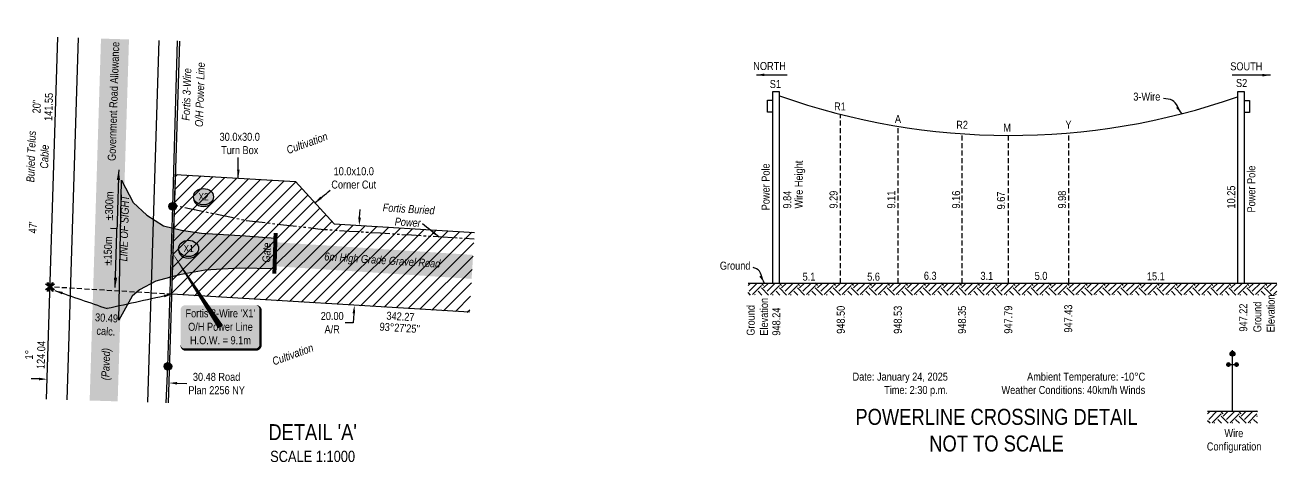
# Model space of a CAD drawing. Extents: x 296586 to 307845, y 5796063 to 5801446.
# Drawn here: x 306282 to 307845, y 5796836 to 5797393 of the extents above; entities that cross this region are included whole.
import ezdxf
from ezdxf.enums import TextEntityAlignment as Align

# ---------------------------------------------------------------- set-up
doc = ezdxf.new("R2010")
doc.units = 0
doc.header["$LTSCALE"] = 5
doc.header["$PDSIZE"] = 0.5
for name, pattern in [('foc-TIELINE', [1.875, 1.25, -0.625]), ('foc-TOPO', [1, 0.2, -0.8]), ('foc-TRAV', [1.875, 1.25, -0.625]), ('POWERLINE5', [7.8, 2.4, -0.6, 0.6, -0.6, 0.6, -0.6, 2.4])]:
    doc.linetypes.add(name, pattern=pattern)
doc.layers.get('Defpoints').update_dxf_attribs({"color": 9})
for name, color, linetype in [('AS-FENCE', 48, 'foc-FENCE'), ('AS-POWER', 104, 'foc-POWER'), ('AS-POWER-EXISTING', 72, 'POWERLINE5'), ('AS-POWER-EXISTING-T', 72, 'Continuous'), ('AS-POWER-T', 104, 'Continuous'), ('AS-ROADS', 254, 'Continuous'), ('AS-TELEPHONE', 224, 'foc-TEL'), ('AS-TELEPHONE-T', 224, 'Continuous'), ('DETAIL-T', 7, 'Continuous'), ('L-BD', 7, 'Continuous'), ('L-MON', 1, 'Continuous'), ('L-ROAD-T', 7, 'Continuous'), ('L-SEC', 7, 'Continuous'), ('L-TIE', 7, 'foc-TIELINE'), ('L-TITLEDB', 4, 'Continuous'), ('P-CROSSINGS', 250, 'Continuous'), ('P-CROSSINGS-GROUND', 48, 'foc-TOPO'), ('P-CROSSINGS-LINE', 3, 'Continuous'), ('P-PROPOSED', 10, 'Continuous'), ('P-PROPOSED-EXISTING-H', 59, 'Continuous'), ('P-TRAV', 4, 'foc-TRAV'), ('P-TXT', 4, 'Continuous')]:
    doc.layers.add(name, color=color, linetype=linetype)
doc.layers.add('T-TEXT', color=48, linetype='Continuous', lineweight=18)
doc.styles.add('80', font='ARIALN.TTF', dxfattribs={"height": 10})
doc.styles.add('80CG', font='ARIALN.TTF', dxfattribs={"height": 10})
doc.styles.add('80L', font='ARIALN.TTF', dxfattribs={"height": 10})
doc.styles.add('80LS', font='ARIALNI.TTF', dxfattribs={"height": 10})
doc.styles.add('Crossing', font='ARIALN.TTF', dxfattribs={"height": 10})
doc.styles.add('foc-LtypeFont', font='ARIALN.TTF', dxfattribs={"height": 7.35})
doc.linetypes.add('foc-FENCE', pattern='A,10,-1,["X",foc-LtypeFont,S=0.2,R=0,X=-0.625,Y=-0.75],-1.24', length=12.24)
doc.linetypes.add('foc-POWER', pattern='A,6,-1,["P",foc-LtypeFont,S=0.2,R=0,X=-0.625,Y=-0.75],-1.24,4', length=12.24)
doc.linetypes.add('foc-TEL', pattern='A,2,-1,["T",foc-LtypeFont,S=0.2,R=0,X=-0.425,Y=-0.75],-1.24,8', length=12.24)
doc.linetypes.add('foc-TEL-NOLINE', pattern='A,0,-2,["T",foc-LtypeFont,S=0.2,R=0,X=-0.425,Y=-0.75],-10.24', length=12.24)
doc.dimstyles.new('COMPASS', dxfattribs={"dimscale": 5, "dimtxt": 10, "dimasz": 2.5, "dimexe": 0.2, "dimexo": 0.0625, "dimgap": 0.5, "dimtad": 0, "dimtih": 1, "dimtoh": 1, "dimzin": 0, "dimdsep": 46, "dimtxsty": '80', "dimcen": 0.1, "dimse1": 1, "dimse2": 1, "dimclrd": 256, "dimclrt": 256, "dimaunit": 1, "dimadec": 4, "dimazin": 0, "dimtfac": 0.06, "dimtofl": 0, "dimtmove": 0, "dimatfit": 1, "dimfxl": 0.2, "dimtolj": 1, "dimtzin": 0, "dimlwd": -1, "dimarcsym": 0})
doc.dimstyles.new('Compass 5 000', dxfattribs={"dimscale": 5, "dimtxt": 9, "dimasz": 2, "dimexe": 0.2, "dimexo": 0.0625, "dimgap": 0.5, "dimtad": 0, "dimtih": 1, "dimtoh": 1, "dimzin": 0, "dimdsep": 46, "dimtxsty": '80CG', "dimcen": 0.1, "dimse1": 1, "dimse2": 1, "dimclrd": 256, "dimclrt": 256, "dimaunit": 1, "dimadec": 4, "dimazin": 0, "dimtfac": 0.06, "dimtofl": 0, "dimtmove": 0, "dimatfit": 1, "dimfxl": 0.2, "dimtolj": 1, "dimtzin": 0, "dimlwd": -1, "dimarcsym": 0})

# ---------------------------------------------------------------- blocks, each defined once
blk = doc.blocks.new('POWERPOLE')
h = blk.add_hatch(color=255)
edge = h.paths.add_edge_path()
edge.add_arc((0, 0), 0.96, 0, 360)
at = {"linetype": 'Continuous'}
for p, q in [((0.68, -0.68), (-0.68, 0.68)), ((-0.68, -0.68), (0.68, 0.68))]:
    blk.add_line(p, q, dxfattribs=at)
blk.add_circle((0, 0), 0.96, dxfattribs=at)
blk = doc.blocks.new('TEMP')
h = blk.add_hatch(color=255)
h.dxf.hatch_style = 1
h.paths.add_polyline_path([(0, 0.25), (-0.67, 1.15), (-0.67, 0.67), (-1.15, 0.67), (-0.25, 0), (-1.15, -0.67), (-0.67, -0.67), (-0.67, -1.15), (0, -0.25), (0.67, -1.15), (0.67, -0.67), (1.15, -0.67), (0.25, 0), (1.15, 0.67), (0.67, 0.67), (0.67, 1.15)])
h.paths.add_polyline_path([(0.57, 0.85), (0.57, 0.57), (0.85, 0.57), (0.08, 0), (0.85, -0.57), (0.57, -0.57), (0.57, -0.85), (0, -0.08), (-0.57, -0.85), (-0.57, -0.57), (-0.85, -0.57), (-0.08, 0), (-0.85, 0.57), (-0.57, 0.57), (-0.57, 0.85), (0, 0.08)], flags=16)
h = blk.add_hatch(color=1)
h.dxf.hatch_style = 1
h.paths.add_polyline_path([(0, 0.08), (-0.57, 0.85), (-0.57, 0.57), (-0.85, 0.57), (-0.08, 0), (-0.85, -0.57), (-0.57, -0.57), (-0.57, -0.85), (0, -0.08), (0.57, -0.85), (0.57, -0.57), (0.85, -0.57), (0.08, 0), (0.85, 0.57), (0.57, 0.57), (0.57, 0.85)])
at = {"color": 1}
for p, q in [((-0.08, 0), (0.08, 0)), ((0, 0.08), (0, -0.08))]:
    blk.add_line(p, q, dxfattribs=at)
at = {"color": 255, "flags": 128}
blk.add_lwpolyline([(-0.25, 0), (-1.15, 0.67), (-0.67, 0.67), (-0.67, 1.15), (0, 0.25), (0.67, 1.15), (0.67, 0.67), (1.15, 0.67), (0.25, 0), (1.15, -0.67), (0.67, -0.67), (0.67, -1.15), (0, -0.25), (-0.67, -1.15), (-0.67, -0.67), (-1.15, -0.67)], close=True, dxfattribs=at)
at = {"color": 1, "flags": 128}
blk.add_lwpolyline([(-0.08, 0), (-0.85, 0.57), (-0.57, 0.57), (-0.57, 0.85), (0, 0.08), (0.57, 0.85), (0.57, 0.57), (0.85, 0.57), (0.08, 0), (0.85, -0.57), (0.57, -0.57), (0.57, -0.85), (0, -0.08), (-0.57, -0.85), (-0.57, -0.57), (-0.85, -0.57)], close=True, dxfattribs=at)
blk = doc.blocks.new('*U434')
h = blk.add_hatch(color=255)
edge = h.paths.add_edge_path()
edge.add_line((-44, -28.5), (44, -28.5))
edge.add_arc((44, -22.5), 6, 270, 360)
edge.add_line((50, -22.5), (50, 21))
edge.add_arc((44, 21), 6, 0, 90)
edge.add_line((44, 27), (-44, 27))
edge.add_arc((-44, 21), 6, 90, 180)
edge.add_line((-50, 21), (-50, -22.5))
edge.add_arc((-44, -22.5), 6, 180, 270)
at = {"color": 104, "flags": 128}
blk.add_lwpolyline([(-63.5, 97.5, 0, 7.5, 0), (0, 0, 0, 0, 0)], format="xyseb", dxfattribs=at)
blk.add_lwpolyline([(-44, -28.5, 3, 3, 0), (44, -28.5, 3, 3, 0.414214), (50, -22.5, 3, 3, 0), (50, 21, 3, 0, 0.414214), (44, 27, 0, 0, 0), (-44, 27, 0, 0, 0.414214), (-50, 21, 0, 0, 0), (-50, -22.5, 0, 3, 0.414214)], format="xyseb", close=True, dxfattribs=at)
at = {"color": 104, "style": '80'}
blk.add_attdef('ENTER_TEXT_001', (-26.8, -4.9), '', height=10, dxfattribs=at)
blk = doc.blocks.new('*D435')
at = {"layer": 'Defpoints', "color": 0, "transparency": 16777216}
for p in [(306700.8, 5797141.8), (306692.9, 5797042.1), (306694.7, 5797042)]:
    blk.add_point(p, dxfattribs=at)
at = {"layer": 'P-TXT', "transparency": 16777216}
for p, q in [((306699.5, 5797151.9), (306700.1, 5797161.9)), ((306692.3, 5797032.1), (306691.5, 5797020.4)), ((306691.5, 5797020.4), (306681.5, 5797020.4))]:
    blk.add_line(p, q, dxfattribs=at)
for points in [[(306697.8, 5797152), (306701.2, 5797151.8), (306698.9, 5797141.9)], [(306690.6, 5797032.2), (306693.9, 5797032), (306692.9, 5797042.1)]]:
    blk.add_solid(points, dxfattribs=at)
at = {"layer": 'P-TXT', "transparency": 16777216, "insert": (306665.2, 5797020.4), "char_height": 10, "attachment_point": 5, "style": '80CG'}
blk.add_mtext('\\A1;20.00\\PA/R', dxfattribs=at)
blk = doc.blocks.new('*D437')
at = {"layer": 'Defpoints', "color": 0, "transparency": 16777216}
for p in [(306311.1, 5797011.6), (306463.4, 5797006.9), (306461.4, 5796945)]:
    blk.add_point(p, dxfattribs=at)
at = {"layer": 'L-TITLEDB', "transparency": 16777216}
for p, q in [((306299.1, 5796950.1), (306289.1, 5796950.4)), ((306471.4, 5796944.7), (306483.5, 5796944.3))]:
    blk.add_line(p, q, dxfattribs=at)
for points in [[(306299.2, 5796951.7), (306299.1, 5796948.4), (306309.1, 5796949.7)], [(306471.5, 5796946.3), (306471.4, 5796943), (306461.4, 5796945)]]:
    blk.add_solid(points, dxfattribs=at)
at = {"layer": 'L-TITLEDB', "transparency": 16777216, "insert": (306520.8, 5796944.3), "char_height": 10, "attachment_point": 5, "style": '80CG'}
blk.add_mtext('\\A1;30.48 Road\\PPlan 2256 NY', dxfattribs=at)
blk = doc.blocks.new('xing2')
h = blk.add_hatch(color=50)
h.dxf.hatch_style = 1
edge = h.paths.add_edge_path()
edge.add_ellipse((0, 0), major_axis=(-12.5, 0), ratio=0.816297, start_angle=0, end_angle=360)
h = blk.add_hatch(color=250)
h.dxf.hatch_style = 1
edge = h.paths.add_edge_path()
edge.add_ellipse((0, -2), major_axis=(-12.5, 0), ratio=0.816297, start_angle=0, end_angle=180)
edge.add_line((12.5, -2), (12.5, 0))
edge.add_ellipse((0, 0), major_axis=(-12.5, 0), ratio=0.816297, start_angle=0, end_angle=180, ccw=False)
edge.add_line((-12.5, 0), (-12.5, -2))
at = {"color": 250}
blk.add_ellipse((0, 0), major_axis=(-12.5, 0), ratio=0.816297, dxfattribs=at)
blk.add_ellipse((0, -2), major_axis=(-12.5, 0), ratio=0.816297, start_param=0, end_param=3.141593, dxfattribs=at)
at = {"color": 250, "style": 'Crossing'}
blk.add_attdef('CROSSING', text='', height=9, dxfattribs=at).set_placement((0.1, 0), align=Align.MIDDLE_CENTER)
at = {"color": 250, "style": 'Crossing', "flags": 1}
for tag, p in [('OWNER', (0.1, -12.5)), ('DESCRIPTION', (0.1, -25.8)), ('LOCATION', (0.1, -39.3)), ('DWG_REF', (0.1, -52.8))]:
    blk.add_attdef(tag, text='', height=9, dxfattribs=at).set_placement(p, align=Align.MIDDLE_CENTER)

msp = doc.modelspace()

# ---------------------------------------------------------------- hatches: boundary and pattern name
at = {"layer": 'AS-POWER-EXISTING-T'}
h = msp.add_hatch(color=256, dxfattribs=at)
h.dxf.hatch_style = 1
edge = h.paths.add_edge_path()
edge.add_arc((307789.852, 5796981.643), 3, 0, 360)
h = msp.add_hatch(color=256, dxfattribs=at)
h.dxf.hatch_style = 1
edge = h.paths.add_edge_path()
edge.add_arc((307784.772, 5796968.089), 3, 0, 360)
h = msp.add_hatch(color=256, dxfattribs=at)
h.dxf.hatch_style = 1
edge = h.paths.add_edge_path()
edge.add_arc((307794.931, 5796968.091), 3, 0, 360)
at = {"layer": 'AS-ROADS'}
h = msp.add_hatch(color=256, dxfattribs=at)
h.dxf.hatch_style = 1
h.paths.add_polyline_path([(306416.428, 5797170.824), (306433.558, 5797154.864), (306454.578, 5797141.639), (306476.773, 5797135.934), (306501.978, 5797132.234), (306556.923, 5797129.039), (306594.27, 5797126.172), (306593.195, 5797087.637), (306549.563, 5797088.404), (306506.328, 5797085.984), (306474.323, 5797080.374), (306445.063, 5797072.294), (306424.453, 5797061.314), (306415.328, 5797053.399), (306398.734, 5797023.441), (306402.084, 5797198.452)])
at = {"layer": 'P-CROSSINGS-GROUND'}
h = msp.add_hatch(dxfattribs=at)
h.set_pattern_fill('EARTH', color=256, scale=2.500082, angle=45)
h.set_pattern_definition([(45, (-10339.635, -24540.691), (2e-15, 22.451373383), [15.87551837, -15.87551837]), (45, (-10343.845, -24536.481), (2e-15, 22.451373383), [15.87551837, -15.87551837]), (45, (-10348.055, -24532.272), (2e-15, 22.451373383), [15.87551837, -15.87551837]), (135, (-10348.055, -24529.465), (-22.451373383, 2e-15), [15.87551837, -15.87551837]), (135, (-10343.845, -24525.256), (-22.451373383, 2e-15), [15.87551837, -15.87551837]), (135, (-10339.635, -24521.046), (-22.451373383, 2e-15), [15.87551837, -15.87551837])])
h.paths.add_polyline_path([(307845.394, 5797054.989), (307845.394, 5797069.989), (307184.66, 5797069.989), (307184.66, 5797054.989)])
h = msp.add_hatch(dxfattribs=at)
h.set_pattern_fill('EARTH', color=256, scale=2.500082, angle=45)
h.set_pattern_definition([(45, (-10394.107, -24701.069), (2e-15, 22.451373383), [15.87551837, -15.87551837]), (45, (-10398.316, -24696.86), (2e-15, 22.451373383), [15.87551837, -15.87551837]), (45, (-10402.526, -24692.65), (2e-15, 22.451373383), [15.87551837, -15.87551837]), (135, (-10402.526, -24689.843), (-22.451373383, 2e-15), [15.87551837, -15.87551837]), (135, (-10398.316, -24685.634), (-22.451373383, 2e-15), [15.87551837, -15.87551837]), (135, (-10394.107, -24681.424), (-22.451373383, 2e-15), [15.87551837, -15.87551837])])
h.paths.add_polyline_path([(307820.882, 5796894.611), (307820.882, 5796909.611), (307758.822, 5796909.611), (307758.822, 5796894.611)])
at = {"layer": 'P-PROPOSED-EXISTING-H'}
h = msp.add_hatch(dxfattribs=at)
h.set_pattern_fill('ANSI31', color=256, scale=3.499794)
h.set_pattern_definition([(45, (11041.192, 921.668), (-7.857261993, 7.857261993), [])])
h.paths.add_polyline_path([(306836.875, 5797033.422), (306842.905, 5797133.234), (306667.718, 5797143.818), (306619.374, 5797196.827), (306469.592, 5797205.875), (306464.907, 5797055.894)])

# ---------------------------------------------------------------- linework, layer by layer
at = {"flags": 128}
msp.add_lwpolyline([(306396.325, 5797137.845), (306388.445, 5797138.081)], dxfattribs=at)
at = {"layer": 'AS-FENCE', "const_width": 5, "flags": 128}
msp.add_lwpolyline([(306592.983, 5797081.699), (306594.493, 5797132.464)], dxfattribs=at)
at = {"layer": 'AS-POWER', "flags": 128}
msp.add_lwpolyline([(306457.812, 5796920.144), (306459.943, 5796965.749), (306466.003, 5797165.844), (306471.785, 5797372.675)], dxfattribs=at)
msp.add_lwpolyline([(307224.111, 5797303.985, 0.17068728), (307795.97, 5797302.746)], format="xyb", dxfattribs=at)
at = {"layer": 'AS-POWER-EXISTING', "flags": 128}
msp.add_lwpolyline([(306842.403, 5797124.926), (306803.573, 5797127.209), (306655.768, 5797136.549), (306556.778, 5797147.974), (306468.443, 5797166.789)], dxfattribs=at)
at = {"layer": 'AS-POWER-EXISTING-T', "flags": 128}
for points in [[(307209.036, 5797298.692), (307215.328, 5797298.692), (307215.328, 5797283.552), (307209.036, 5797283.552)], [(307224.111, 5797308.985), (307215.328, 5797308.985), (307215.328, 5797069.989), (307224.111, 5797069.989)], [(307804.753, 5797308.985), (307795.97, 5797308.985), (307795.97, 5797069.989), (307804.753, 5797069.989)], [(307804.753, 5797298.42), (307811.045, 5797298.42), (307811.045, 5797283.281), (307804.753, 5797283.281)]]:
    msp.add_lwpolyline(points, close=True, dxfattribs=at)
for points in [[(307789.852, 5796981.643), (307789.852, 5796985.941)], [(307784.772, 5796968.089), (307789.852, 5796968.09)], [(307789.852, 5796909.611), (307789.852, 5796981.643)], [(307789.852, 5796968.09), (307794.931, 5796968.091)]]:
    msp.add_lwpolyline(points, dxfattribs=at)
at = {"layer": 'AS-POWER-EXISTING-T'}
msp.add_circle((307789.852, 5796981.643), 3, dxfattribs=at)
at = {"layer": 'AS-ROADS', "flags": 128}
for points, const_width in [([(306379.72, 5796922.583), (306393.876, 5797375.108)], 34.998), ([(306594.973, 5797105.954), (306840.306, 5797090.206)], 30)]:
    msp.add_lwpolyline(points, dxfattribs=dict(at, const_width=const_width))
msp.add_lwpolyline([(306416.428, 5797170.824), (306433.558, 5797154.864), (306454.578, 5797141.639), (306476.773, 5797135.934), (306501.978, 5797132.234), (306556.923, 5797129.039), (306594.27, 5797126.172), (306593.195, 5797087.637), (306549.563, 5797088.404), (306506.328, 5797085.984), (306474.323, 5797080.374), (306445.063, 5797072.294), (306424.453, 5797061.314), (306415.328, 5797053.399), (306398.734, 5797023.441), (306402.084, 5797198.452)], close=True, dxfattribs=at)
at = {"layer": 'AS-TELEPHONE', "linetype": 'foc-TEL-NOLINE', "flags": 128}
msp.add_lwpolyline([(306308.348, 5796924.813), (306322.482, 5797377.338)], dxfattribs=at)
at = {"layer": 'L-SEC', "flags": 128}
for points in [[(306334.234, 5796924.004), (306348.368, 5797376.53)], [(306434.779, 5796920.864), (306448.913, 5797373.389)]]:
    msp.add_lwpolyline(points, dxfattribs=at)
at = {"layer": 'L-TIE', "flags": 128}
for points in [[(307300.133, 5797069.989), (307300.133, 5797280.951)], [(307372.063, 5797069.989), (307372.063, 5797265.961)], [(307452.229, 5797069.989), (307452.229, 5797256.62)], [(307509.935, 5797069.989), (307509.935, 5797254.561)], [(307585.385, 5797069.989), (307585.385, 5797257.705)]]:
    msp.add_lwpolyline(points, dxfattribs=at)
at = {"layer": 'L-TITLEDB', "flags": 128}
for points in [[(306308.348, 5796924.813), (306322.482, 5797377.338)], [(306460.665, 5796920.055), (306474.799, 5797372.581)]]:
    msp.add_lwpolyline(points, dxfattribs=at)
at = {"layer": 'P-CROSSINGS-LINE', "color": 3, "flags": 128}
for points in [[(307184.66, 5797069.989), (307845.394, 5797069.989)], [(307758.822, 5796909.611), (307820.882, 5796909.611)]]:
    msp.add_lwpolyline(points, dxfattribs=at)
at = {"layer": 'P-PROPOSED', "flags": 128}
msp.add_lwpolyline([(306836.875, 5797033.422), (306464.907, 5797055.894), (306469.592, 5797205.875), (306619.374, 5797196.827), (306667.718, 5797143.818), (306842.905, 5797133.234)], dxfattribs=at)
at = {"layer": 'P-TRAV', "flags": 128}
msp.add_lwpolyline([(306464.907, 5797055.894), (306312.729, 5797065.087)], dxfattribs=at)

# ---------------------------------------------------------------- block references
at = {"layer": 'AS-POWER-EXISTING', "xscale": 4.999705949999972, "yscale": 4.999705949999972, "zscale": 4.999705949999972}
for p in [(306466.003, 5797165.844), (306459.943, 5796965.749)]:
    msp.add_blockref('POWERPOLE', p, dxfattribs=at)
at = {"layer": 'AS-POWER-T'}
ref = msp.add_blockref('*U434', (306525.708, 5797015.249), dxfattribs=dict(at, xscale=0.99994119, yscale=0.99994119, zscale=0.99994119))
ref.add_attrib('ENTER_TEXT_001', "Fortis 3-Wire 'X1'", (306481.941, 5797027.157), dxfattribs={"layer": '0', "color": 104, "height": 9.99941, "style": '80'})
ref.add_attrib('ENTER_TEXT_002', 'O/H Power Line', (306485.239, 5797010.314), dxfattribs={"layer": '0', "color": 104, "height": 9.99941, "style": '80'})
ref.add_attrib('ENTER_TEXT_003', 'H.O.W. = 9.1m', (306487.596, 5796993.471), dxfattribs={"layer": '0', "color": 104, "height": 9.99941, "style": '80'})
at = {"layer": 'L-MON', "xscale": 4.999705949999972, "yscale": 4.999705949999972, "zscale": 4.999705949999972}
msp.add_blockref('TEMP', (306312.729, 5797065.087), dxfattribs=at)
at = {"layer": 'P-CROSSINGS', "xscale": 0.99994119, "yscale": 0.99994119, "zscale": 0.99994119}
for p, values in [((306504.401, 5797177.947), {'CROSSING': 'X2'}), ((306485.764, 5797113.257), {'CROSSING': 'X1'})]:
    msp.add_blockref('xing2', p, dxfattribs=at).add_auto_attribs(values)

# ---------------------------------------------------------------- texts
at = {"rotation": 88.282678, "style": '80'}
for s, insert, char_height, width, attachment_point in [('%%P300m', (306386.134, 5797148.154), 9.9994, 42.10874, 4), ('\\pi6.3755;{\\fArial Narrow|b0|i1|c0|p34;LINE OF SIGH\\T1.55;T}', (306398.989, 5797090.855), 9.99941, 99.34209, 1), ('%%P150m', (306385.535, 5797128.164), 9.9994, 42.10874, 6)]:
    msp.add_mtext(s, dxfattribs=dict(at, insert=insert, char_height=char_height, width=width, attachment_point=attachment_point))
at = {"layer": 'AS-POWER-EXISTING-T', "style": '80L'}
for s, width, gutter_width, insert, char_height, attachment_point, rotation in [('Power Pole', 177.06719, 50.006, (307211.772, 5797160.986), 10.0003, 7, 90), ('Power Pole', 177.06719, 50.006, (307818.421, 5797158.237), 10.0003, 7, 90), ('\\pi0.32626;{\\fArial Narrow|b0|i1|c0|p34;Fortis Buried\\P\\pi16.346;Power}', 65.59795, 50, (306728.349, 5797169.56), 10, 1, 356.592612)]:
    msp.add_mtext_dynamic_manual_height_columns(s, width=width, gutter_width=gutter_width, heights=[0], dxfattribs=dict(at, insert=insert, char_height=char_height, attachment_point=attachment_point, rotation=rotation))
at = {"layer": 'AS-POWER-T', "insert": (306477.012, 5797265.271), "char_height": 10, "attachment_point": 1, "rotation": 88.21817, "style": '80L'}
msp.add_mtext_dynamic_manual_height_columns('\\pi7.9797;{\\fArial Narrow|b0|i1|c0|p34;Fortis 3-Wire\\P\\pi0.57524;O/H Power Line}', width=80.67299, gutter_width=50, heights=[0], dxfattribs=at)
at = {"layer": 'AS-TELEPHONE-T', "insert": (306282.818, 5797187.694), "char_height": 10, "attachment_point": 1, "rotation": 88.21817, "style": '80L'}
msp.add_mtext_dynamic_manual_height_columns('\\pi8.4436;{\\fArial Narrow|b0|i1|c0|p34;Buried Telus\\P\\pi26.036;Cable}', width=80.67299, gutter_width=50, heights=[0], dxfattribs=at)
at = {"layer": 'DETAIL-T', "color": 3, "insert": (307495.061, 5796885.874), "char_height": 20.00065, "width": 360.85648, "attachment_point": 5, "style": '80CG'}
msp.add_mtext('POWERLINE CROSSING DETAIL\\PNOT TO SCALE', dxfattribs=at)
at = {"layer": 'L-BD', "style": '80L'}
for s, rotation, p in [("20''", 88.211, (306296.035, 5797290.706)), ('141.55', 88.211, (306311.027, 5797290.238)), ("47'", 88.211, (306291.313, 5797139.541)), ('342.27', 356.5428, (306750.49, 5797028.252)), ("93°27'25''", 356.5428, (306749.631, 5797014.028)), ('1°', 88.211, (306286.52, 5796980.413)), ('124.04', 88.211, (306301.512, 5796979.945))]:
    msp.add_text(s, height=9.9994, rotation=rotation, dxfattribs=at).set_placement(p, align=Align.MIDDLE)
for s, width, insert, char_height, attachment_point in [('NORTH', 48.7627, (307231.915, 5797346.325), 10.0003, 3), ('SOUTH', 48.7627, (307827.14, 5797345.962), 10.0003, 3), ('S1', 48.7627, (307225.828, 5797323.822), 10.0003, 3), ('S2', 48.7627, (307808.249, 5797325.095), 10.0003, 3), ('3-Wire', 95.65503, (307699.679, 5797308.095), 10.0003, 3), ('R1', 48.7627, (307306.795, 5797295.777), 10.0003, 3), ('A', 48.7627, (307375.757, 5797280.14), 10, 3), ('R2', 48.7627, (307459.388, 5797272.817), 10.0003, 3), ('^IM', 12.61705, (307513.093, 5797269.176), 10.0003, 3), ('Y', 12.61705, (307588.712, 5797273.052), 10, 3), ('Ground', 177.06719, (307149.441, 5797086.56), 10.0003, 7), ('5.1', 177.06719, (307252.837, 5797072.835), 10.0003, 7), ('5.6', 177.06719, (307333.5, 5797072.835), 10.0003, 7), ('6.3', 177.06719, (307404.276, 5797073.93), 10.0003, 7), ('3.1', 177.06719, (307474.971, 5797073.809), 10.0003, 7), ('5.0', 177.06719, (307542.705, 5797073.809), 10.0003, 7), ('15.1', 177.06719, (307682.92, 5797073.232), 10.0003, 7), ('Date: January 24, 2025\\PTime: 2:30 p.m.', 156.18019, (307434.312, 5796957.952), 10.00033, 3), ('Ambient Temperature: -10%%DC\\PWeather Conditions: 40km/h Winds', 184.63525, (307680.844, 5796957.952), 10.00033, 3), ('\\pi77.091;Wire\\P\\pi55.139;Configuration', 177.06719, (307702.682, 5796857.63), 10.00033, 7)]:
    msp.add_mtext_dynamic_manual_height_columns(s, width=width, gutter_width=50.006, heights=[0], dxfattribs=dict(at, insert=insert, char_height=char_height, attachment_point=attachment_point))
for s, width, gutter_width, insert, char_height, attachment_point, rotation in [('Wire Height', 177.06719, 50.006, (307256.074, 5797163.153), 10.00033, 7, 90), ('10.25', 177.06719, 50.006, (307793.363, 5797163.153), 10.0003, 7, 90), ('9.84', 177.06719, 50.006, (307238.77, 5797163.153), 10.0003, 7, 90), ('9.29', 177.06719, 50.006, (307296.603, 5797163.153), 10.0003, 7, 90), ('9.11', 177.06719, 50.006, (307368.72, 5797163.153), 10.0003, 7, 90), ('9.16', 177.06719, 50.006, (307449.676, 5797163.153), 10.0003, 7, 90), ('9.67', 177.06719, 50.006, (307505.834, 5797162.045), 10.0003, 7, 90), ('9.98', 177.06719, 50.006, (307582.055, 5797163.153), 10.0003, 7, 90), ('Ground\\PElevation', 177.06719, 50.006, (307209.761, 5797004.255), 10.0003, 7, 90), ('Ground\\PElevation', 177.06719, 50.006, (307842.708, 5797008.462), 10.0003, 7, 90), ('\\pi0.27933;30.49\\P\\pi3.0588;calc.', 28.25143, 50, (306369.024, 5797032.292), 9.99941, 1, 356.542829), ('948.24', 177.06719, 50.006, (307225.147, 5797004.255), 10.0003, 7, 90), ('948.50', 177.06719, 50.006, (307305.653, 5797006.548), 10.0003, 7, 90), ('948.53', 177.06719, 50.006, (307376.881, 5797006.548), 10.0003, 7, 90), ('948.35', 177.06719, 50.006, (307457.036, 5797006.548), 10.0003, 7, 90), ('947.79', 177.06719, 50.006, (307514.893, 5797006.687), 10.0003, 7, 90), ('947.43', 177.06719, 50.006, (307589.764, 5797008.032), 10.0003, 7, 90), ('947.22', 177.06719, 50.006, (307808.449, 5797009.275), 10.0003, 7, 90)]:
    msp.add_mtext_dynamic_manual_height_columns(s, width=width, gutter_width=gutter_width, heights=[0], dxfattribs=dict(at, insert=insert, char_height=char_height, attachment_point=attachment_point, rotation=rotation))
at = {"layer": 'L-ROAD-T', "style": '80L'}
msp.add_text('Government Road Allowance', height=10, rotation=88.218062, dxfattribs=at).set_placement((306392.004, 5797297.167), align=Align.MIDDLE_CENTER)
at = {"layer": 'P-TXT', "char_height": 9.99941, "attachment_point": 5, "style": '80CG'}
for s, insert in [('\\A1;30.0x30.0\\PTurn Box', (306549.698, 5797244.448)), ('\\A1;10.0x10.0\\PCorner Cut', (306692.132, 5797201.369))]:
    msp.add_mtext(s, dxfattribs=dict(at, insert=insert))
at = {"layer": 'T-TEXT', "style": '80LS'}
for s, height, rotation, p in [('Cultivation', 9.99941, 20, (306633.736, 5797245.001)), ('Gate', 9.9994, 88.296245, (306583.183, 5797108.013)), ('6m High Grade Gravel Road', 9.99941, 356.327269, (306727.869, 5797098.685)), ('(Paved)', 10, 88.218062, (306382.27, 5796968.619)), ('Cultivation', 9.99941, 20, (306615.934, 5796980.741))]:
    msp.add_text(s, height=height, rotation=rotation, dxfattribs=at).set_placement(p, align=Align.MIDDLE_CENTER)

# ---------------------------------------------------------------- dimensions: what is measured, and where the dimension line sits
at = {"layer": 'L-TITLEDB'}
dim = msp.add_linear_dim(base=(306461.437, 5796944.987), p1=(306311.06, 5797011.637), p2=(306463.369, 5797006.883), angle=358.212404, text='30.48 Road\\PPlan 2256 NY', dimstyle='Compass 5 000', dxfattribs=at)
dim.commit()
dim.dimension.update_dxf_attribs({"geometry": '*D437', "text_midpoint": (306520.847, 5796944.299), "dimtype": 161})
at = {"layer": 'P-TXT'}
dim = msp.add_linear_dim(base=(306692.854, 5797042.123), p1=(306700.751, 5797141.822), p2=(306694.722, 5797042.01), angle=266.542829, text='20.00\\PA/R', dimstyle='Compass 5 000', dxfattribs=at)
dim.commit()
dim.dimension.update_dxf_attribs({"geometry": '*D435', "text_midpoint": (306665.151, 5797020.416), "dimtype": 161})

# ---------------------------------------------------------------- leaders
at = {"path_type": 1}
for points in [[(306398.53, 5797211.411), (306396.325, 5797137.845)], [(306394.119, 5797064.279), (306396.325, 5797137.845)]]:
    msp.add_leader(points, dimstyle='COMPASS', override={"dimgap": 0.5, "dimtad": 0}, dxfattribs=at)
at = {"layer": 'AS-POWER-EXISTING-T', "path_type": 1}
msp.add_leader([(306798.836, 5797127.508), (306777.909, 5797143.937)], dimstyle='Compass 5 000', override={"dimgap": 0.5, "dimtad": 0}, dxfattribs=at)
at = {"layer": 'L-BD', "path_type": 1}
for points in [[(307195.191, 5797330.282), (307233.453, 5797330.282)], [(307837.293, 5797329.919), (307789.474, 5797329.919)], [(307726.383, 5797281.767), (307714.791, 5797298.391), (307703.842, 5797300.643)], [(307204.997, 5797070.184), (307195.313, 5797087.871), (307190.925, 5797089.534)], [(306318.7, 5797060.623), (306384.111, 5797037.955)], [(306464.907, 5797055.894), (306384.111, 5797037.955)]]:
    msp.add_leader(points, dimstyle='Compass 5 000', override={"dimgap": 0.5, "dimtad": 0}, dxfattribs=at)
at = {"layer": 'P-TXT', "path_type": 1}
for points in [[(306547.916, 5797201.645), (306547.916, 5797226.971)], [(306643.546, 5797170.322), (306662.689, 5797185.972)]]:
    msp.add_leader(points, dimstyle='Compass 5 000', override={"dimgap": 0.5, "dimtad": 0}, dxfattribs=at)

# ---------------------------------------------------------------- next in the draw order: texts
at = {"layer": 'DETAIL-T', "color": 3, "insert": (306640.737, 5796893.59), "char_height": 19.99882, "width": 386.48013, "attachment_point": 2, "style": '80CG', "bg_fill": 2}
msp.add_mtext("DETAIL 'A'\\P{\\H0.7x;SCALE 1:1000}", dxfattribs=at)

doc.saveas('drawing.dxf')
